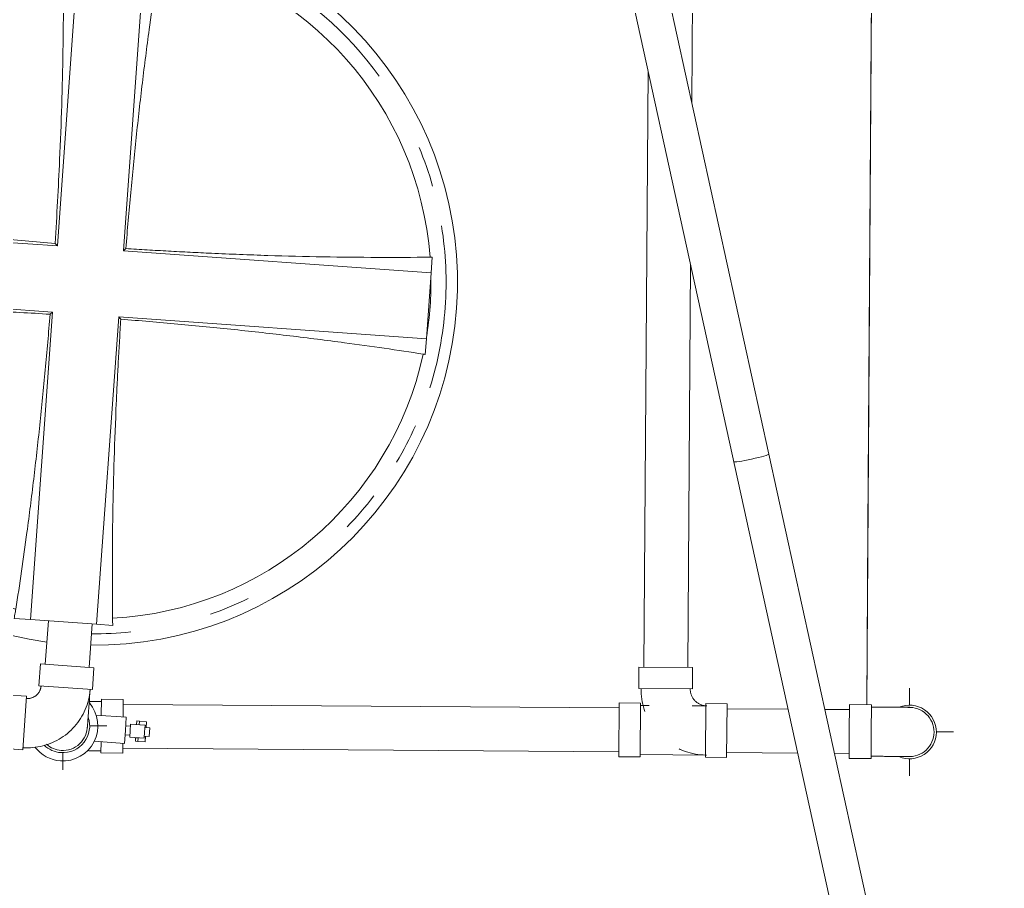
# Model space of a CAD drawing. Header units: metres. Extents: x 3 to 183, y -124 to 10.
# Drawn here: x 26.597 to 29.069, y -98.221 to -96.041 of the extents above; entities that cross this region are included whole.
import ezdxf

# ---------------------------------------------------------------- set-up
doc = ezdxf.new("R2010")
doc.units = ezdxf.units.M
for name, color, linetype, lineweight in [('A-FLOR', 7, 'Continuous', 9), ('C-TOPO', 7, 'Continuous', 9), ('P-PIPE', 7, 'Continuous', 9), ('P-PIPE-CNTR', 7, 'Continuous', 9), ('P-SANR-FIXT', 7, 'Continuous', 9)]:
    doc.layers.add(name, color=color, linetype=linetype, lineweight=lineweight)

# ---------------------------------------------------------------- blocks, each defined once
blk = doc.blocks.new('YADRAN_LASQUEMAS_ARQ_MO_000_SITIO_rvt-1-NFONDO-ESTANQUE EXT')
at = {"layer": 'C-TOPO', "color": 253, "true_color": 0xaaaaaa}
for p, q in [((-96.0289, -95.1754), (-96.035, -96.0838)), ((-96.035, -96.0838), (-96.0289, -95.1754)), ((-96.035, -96.0838), (-96.0433, -97.3168)), ((-96.0433, -97.3168), (-96.035, -96.0838))]:
    blk.add_line(p, q, dxfattribs=at)
blk = doc.blocks.new('YADRAN_LASQUEMAS_ARQ_MO_006_E02_rvt-1-NFONDO-ESTANQUE EXT')
at = {"layer": 'A-FLOR'}
for p, q in [((-96.0433, -97.3168), (-96.0289, -95.1754)), ((-96.0463, -97.7605), (-96.0433, -97.3168))]:
    blk.add_line(p, q, dxfattribs=at)
blk = doc.blocks.new('M_Las Quemas- Abastecimiento - M_Las Quemas- Abastecimiento-2189080-NFONDO-ESTANQUE EXT')
at = {"layer": 'P-SANR-FIXT'}
for p, q in [((-0.1416, 0.8554), (-0.1, 0.8554)), ((-0.1, 0.8554), (0.0663, 0.8554)), ((-0.1, 0.8554), (-0.1, 0.0845)), ((0.0663, 0.8554), (0.107, 0.8554)), ((0.0663, 0.8554), (0.0663, 0.0845)), ((-0.854, 0.0845), (-0.854, 0.1254)), ((0.8407, 0.1238), (0.8407, 0.0845)), ((-0.1, 0.0845), (-0.854, 0.0845)), ((-0.854, 0.0845), (-0.854, -0.0818)), ((-0.1061, 0.0906), (-0.1, 0.0845)), ((0.0663, 0.0845), (0.0721, 0.0903)), ((0.8407, 0.0845), (0.0663, 0.0845)), ((0.8407, -0.0818), (0.8407, 0.0845)), ((-0.854, -0.1226), (-0.854, -0.0818)), ((-0.854, -0.0818), (-0.1, -0.0818)), ((-0.1, -0.0818), (-0.106, -0.0878)), ((-0.1, -0.0818), (-0.1, -0.8559)), ((0.0721, -0.0876), (0.0663, -0.0818)), ((0.0663, -0.0818), (0.0663, -0.8559)), ((0.0663, -0.0818), (0.8407, -0.0818)), ((0.8407, -0.0818), (0.8407, -0.121)), ((-0.1, -0.8559), (-0.1416, -0.8559)), ((0.0663, -0.8559), (-0.1, -0.8559)), ((0.1071, -0.8559), (0.0663, -0.8559))]:
    blk.add_line(p, q, dxfattribs=at)
for radius, start, end in [(0.9108, 93.4627, 180), (0.9108, 0, 86.5373), (0.8822, 100, 106.6667), (0.8822, 80, 86.4242), (0.8822, 66.7378, 73.3333), (0.8443, 99.4666, 171.5984), (0.8443, 8.4016, 82.8449), (0.8822, 113.3333, 120), (0.8822, 40, 66.6667), (0.8822, 126.6667, 146.6667), (0.8822, 153.3333, 160), (0.8822, 20, 26.6667), (0.8822, 166.6667, 180), (0.8822, 0, 13.3333), (0.8443, 0, 5.2887), (0.9108, 180, 266.5373), (0.8822, 180, 193.3333), (0.9108, 273.4627, 360), (0.8443, 354.7113, 360), (0.8822, 346.6667, 360), (0.8443, 188.2168, 260.5334), (0.8443, 277.1551, 351.7832), (0.8822, 200, 206.6667), (0.8822, 333.3333, 340), (0.8822, 320, 326.6667), (0.8822, 220, 226.6667), (0.8822, 240, 246.6667), (0.8822, 293.3333, 300), (0.8822, 253.3333, 260), (0.8822, 273.5758, 280)]:
    blk.add_arc((0, 0), radius, start, end, dxfattribs=at)
for points in [[(-0.1389, 0.8328), (-0.1392, 0.8372), (-0.1399, 0.8454), (-0.1409, 0.8523), (-0.1416, 0.8554)], [(0.107, 0.8554), (0.1066, 0.8528), (0.1059, 0.8472), (0.1054, 0.841), (0.1052, 0.8377)], [(-0.854, 0.1254), (-0.8513, 0.1249), (-0.8454, 0.1242), (-0.8388, 0.1236), (-0.8353, 0.1234)], [(0.8353, 0.1234), (0.8362, 0.1234), (0.838, 0.1236), (0.8398, 0.1237), (0.8407, 0.1238)], [(-0.8357, -0.1207), (-0.8391, -0.1209), (-0.8456, -0.1214), (-0.8513, -0.1222), (-0.854, -0.1226)], [(0.8407, -0.121), (0.8399, -0.121), (0.8382, -0.1208), (0.8365, -0.1207), (0.8357, -0.1207)], [(-0.1416, -0.8559), (-0.1412, -0.8538), (-0.1405, -0.8493), (-0.1395, -0.8415), (-0.1391, -0.8358), (-0.1389, -0.8328)], [(0.1052, -0.8377), (0.1054, -0.8411), (0.1059, -0.8475), (0.1067, -0.8532), (0.1071, -0.8559)]]:
    blk.add_open_spline(points, degree=3, dxfattribs=at)
for points, knots in [([(-0.1061, 0.0906), (-0.1064, 0.126), (-0.1073, 0.1963), (-0.1109, 0.3585), (-0.1179, 0.5293), (-0.1288, 0.7054), (-0.1353, 0.7908), (-0.1389, 0.8328)], [-1, -1, -1, -1, -0.863636, -0.727273, -0.363636, -0.181818, 0, 0, 0, 0]), ([(0.1052, 0.8377), (0.0998, 0.7742), (0.0919, 0.6656), (0.0833, 0.5084), (0.0786, 0.3938), (0.0758, 0.3011), (0.0741, 0.2312), (0.0728, 0.1611), (0.0723, 0.1139), (0.0721, 0.0903)], [-1, -1, -1, -1, -0.727273, -0.545455, -0.363636, -0.272727, -0.181818, -0.090909, 0, 0, 0, 0]), ([(-0.8353, 0.1234), (-0.7898, 0.1195), (-0.6971, 0.1125), (-0.5537, 0.1039), (-0.4312, 0.0984), (-0.332, 0.095), (-0.2571, 0.093), (-0.1817, 0.0915), (-0.1313, 0.0908), (-0.1061, 0.0906)], [-1, -1, -1, -1, -0.8, -0.6, -0.4, -0.3, -0.2, -0.1, 0, 0, 0, 0]), ([(0.0721, 0.0903), (0.0899, 0.0904), (0.1166, 0.0906), (0.1524, 0.0911), (0.1795, 0.0915), (0.2065, 0.092), (0.2424, 0.0927), (0.293, 0.0939), (0.3581, 0.0958), (0.4522, 0.0992), (0.5682, 0.1047), (0.7041, 0.113), (0.792, 0.1197), (0.8353, 0.1234)], [-1, -1, -1, -1, -0.931818, -0.897727, -0.863636, -0.829545, -0.795455, -0.727273, -0.636364, -0.545455, -0.363636, -0.181818, 0, 0, 0, 0]), ([(-0.106, -0.0878), (-0.1313, -0.0881), (-0.1817, -0.0887), (-0.3325, -0.0917), (-0.5061, -0.0983), (-0.6974, -0.1098), (-0.7901, -0.1168), (-0.8357, -0.1207)], [-1, -1, -1, -1, -0.9, -0.8, -0.4, -0.2, 0, 0, 0, 0]), ([(-0.1389, -0.8328), (-0.1335, -0.7695), (-0.1257, -0.6612), (-0.1171, -0.5045), (-0.1125, -0.3903), (-0.1097, -0.2979), (-0.108, -0.2282), (-0.1067, -0.1581), (-0.1062, -0.1113), (-0.106, -0.0878)], [-1, -1, -1, -1, -0.727273, -0.545455, -0.363636, -0.272727, -0.181818, -0.090909, 0, 0, 0, 0]), ([(0.0721, -0.0876), (0.0722, -0.1054), (0.0726, -0.1409), (0.0734, -0.1938), (0.0744, -0.2465), (0.0765, -0.3284), (0.0802, -0.4385), (0.0867, -0.5752), (0.095, -0.7088), (0.1016, -0.7953), (0.1052, -0.8377)], [-1, -1, -1, -1, -0.931818, -0.863636, -0.795455, -0.727273, -0.545455, -0.363636, -0.181818, 0, 0, 0, 0]), ([(0.8357, -0.1207), (0.8032, -0.1179), (0.7375, -0.1128), (0.6254, -0.1053), (0.4991, -0.0985), (0.382, -0.0938), (0.2872, -0.091), (0.2157, -0.0894), (0.1438, -0.0882), (0.096, -0.0877), (0.0721, -0.0876)], [-1, -1, -1, -1, -0.863636, -0.727273, -0.545455, -0.363636, -0.272727, -0.181818, -0.090909, 0, 0, 0, 0])]:
    blk.add_open_spline(points, degree=3, knots=knots, dxfattribs=at)
blk = doc.blocks.new('Plastico - Codo - PL - Codo-V62-NFONDO-ESTANQUE EXT')
at = {"layer": 'P-PIPE', "flags": 128}
blk.add_lwpolyline([(-98.0029, -97.8179), (-98.0029, -97.8178), (-98.0029, -97.8176), (-98.0029, -97.8172), (-98.0028, -97.8166), (-98.0028, -97.8159), (-98.0027, -97.8151), (-98.0026, -97.8141), (-98.0026, -97.813), (-98.0025, -97.8117), (-98.0024, -97.8103), (-98.0023, -97.8087), (-98.0021, -97.807), (-98.002, -97.8052), (-98.0019, -97.8032), (-98.0017, -97.8011), (-98.0015, -97.7989), (-98.0014, -97.7965), (-98.0012, -97.794), (-98.001, -97.7915), (-98.0008, -97.7888), (-98.0006, -97.7859), (-98.0004, -97.783), (-98.0002, -97.78), (-98, -97.7769), (-97.9997, -97.7737), (-97.9995, -97.7705), (-97.9993, -97.7671), (-97.999, -97.7637), (-97.9988, -97.7602), (-97.9985, -97.7567), (-97.9983, -97.7531), (-97.998, -97.7494), (-97.9977, -97.7457), (-97.9975, -97.742), (-97.9972, -97.7382), (-97.9969, -97.7344), (-97.9967, -97.7306), (-97.9964, -97.7268), (-97.9961, -97.7229)], dxfattribs=at)
at = {"layer": 'P-PIPE'}
for radius, start, end in [(0.0674, 265.897, 18.6843), (0.0617, 265.897, 0.4048), (0.0674, 225.9274, 265.897), (0.0617, 228.6355, 265.897)]:
    blk.add_arc((-98.0645, -97.8134), radius, start, end, dxfattribs=at)
blk = doc.blocks.new('Plastico - Codo - PL - Codo-V63-NFONDO-ESTANQUE EXT')
at = {"layer": 'P-PIPE'}
for p, q in [((-0.0674, 0.0962), (-0.0674, 0.1512)), ((0.0674, 0.1512), (-0.0674, 0.1512)), ((0.0674, 0.1512), (0.0674, 0.0962)), ((-0.0674, 0.0962), (0.0674, 0.0962)), ((-0.1512, 0.0674), (-0.0962, 0.0674)), ((-0.1512, 0.0674), (-0.1512, -0.0674)), ((-0.0962, -0.0674), (-0.0962, 0.0674)), ((-0.0962, -0.0674), (-0.1512, -0.0674))]:
    blk.add_line(p, q, dxfattribs=at)
at = {"layer": 'P-PIPE', "flags": 128}
for points in [[(0.0618, 0.0962), (0.0616, 0.0899), (0.0612, 0.0836), (0.0606, 0.0773), (0.0597, 0.071), (0.0586, 0.0648), (0.0572, 0.0587), (0.0556, 0.0526), (0.0537, 0.0465), (0.0516, 0.0406), (0.0493, 0.0347), (0.0467, 0.0289), (0.0439, 0.0233), (0.0409, 0.0177), (0.0376, 0.0123), (0.0342, 0.007), (0.0305, 0.0019), (0.0266, -0.0031), (0.0225, -0.0079), (0.0183, -0.0126), (0.0138, -0.0171), (0.0092, -0.0214), (0.0044, -0.0255), (-0.0005, -0.0295), (-0.0056, -0.0332), (-0.0109, -0.0367), (-0.0162, -0.04), (-0.0218, -0.0431), (-0.0274, -0.046), (-0.0331, -0.0486), (-0.039, -0.051), (-0.0449, -0.0532), (-0.0509, -0.0551), (-0.057, -0.0568), (-0.0632, -0.0583), (-0.0694, -0.0595), (-0.0756, -0.0604), (-0.0819, -0.0611), (-0.0882, -0.0615), (-0.0945, -0.0617), (-0.0962, -0.0617)], [(-0.0962, 0.0618), (-0.0948, 0.0618), (-0.0935, 0.0619), (-0.0921, 0.062), (-0.0907, 0.0622), (-0.0894, 0.0624), (-0.088, 0.0627), (-0.0867, 0.0631), (-0.0854, 0.0635), (-0.0841, 0.064), (-0.0828, 0.0645), (-0.0815, 0.065), (-0.0803, 0.0656), (-0.0791, 0.0663), (-0.0779, 0.067), (-0.0768, 0.0678), (-0.0756, 0.0686), (-0.0745, 0.0694), (-0.0735, 0.0703), (-0.0725, 0.0712), (-0.0715, 0.0722), (-0.0706, 0.0732), (-0.0697, 0.0743), (-0.0688, 0.0753), (-0.068, 0.0764), (-0.0672, 0.0776), (-0.0665, 0.0788), (-0.0658, 0.08), (-0.0652, 0.0812), (-0.0646, 0.0825), (-0.0641, 0.0837), (-0.0636, 0.085), (-0.0632, 0.0863), (-0.0628, 0.0877), (-0.0625, 0.089), (-0.0623, 0.0904), (-0.062, 0.0917), (-0.0619, 0.0931), (-0.0618, 0.0945), (-0.0618, 0.0958), (-0.0617, 0.0962)]]:
    blk.add_lwpolyline(points, dxfattribs=at)
blk = doc.blocks.new('Plastico - Codo - PL - Codo-V64-NFONDO-ESTANQUE EXT')
at = {"layer": 'P-PIPE'}
for p, q in [((-97.9678, -97.7467), (-97.9681, -97.7874)), ((-97.9128, -97.7471), (-97.9678, -97.7467)), ((-97.9131, -97.7911), (-97.9128, -97.7471)), ((-97.9686, -97.8534), (-97.9688, -97.8815)), ((-97.9138, -97.8819), (-97.9136, -97.8577)), ((-97.9688, -97.8815), (-97.9138, -97.8819))]:
    blk.add_line(p, q, dxfattribs=at)
at = {"layer": 'P-PIPE', "flags": 128}
for points in [[(-97.9985, -97.7522), (-97.9954, -97.7522), (-97.9917, -97.7522), (-97.988, -97.7522), (-97.9842, -97.7523), (-97.9804, -97.7523), (-97.9766, -97.7523), (-97.9727, -97.7523), (-97.9689, -97.7524), (-97.9678, -97.7524)], [(-97.9687, -97.8759), (-97.9726, -97.8758), (-97.9764, -97.8758), (-97.9802, -97.8758), (-97.9841, -97.8758), (-97.9878, -97.8757), (-97.9916, -97.8757), (-97.9953, -97.8757), (-97.999, -97.8757), (-98.0026, -97.8756)]]:
    blk.add_lwpolyline(points, dxfattribs=at)
blk = doc.blocks.new('Plastico - Codo - PL - Codo-V65-NFONDO-ESTANQUE EXT')
at = {"layer": 'P-PIPE'}
for p, q in [((-96.0895, -97.7602), (-96.09, -97.8276)), ((-96.0345, -97.7606), (-96.0895, -97.7602)), ((-96.035, -97.828), (-96.0345, -97.7606)), ((-96.09, -97.8276), (-96.0905, -97.895)), ((-96.0355, -97.8954), (-96.035, -97.828)), ((-96.0905, -97.895), (-96.0355, -97.8954))]:
    blk.add_line(p, q, dxfattribs=at)
at = {"layer": 'P-PIPE', "flags": 128}
for points in [[(-95.9383, -97.7669), (-95.9384, -97.7669), (-95.9386, -97.7669), (-95.939, -97.7669), (-95.9396, -97.7669), (-95.9402, -97.7669), (-95.9411, -97.7669), (-95.9421, -97.7669), (-95.9432, -97.7669), (-95.9445, -97.7669), (-95.9459, -97.7668), (-95.9475, -97.7668), (-95.9492, -97.7668), (-95.951, -97.7668), (-95.953, -97.7668), (-95.9551, -97.7668), (-95.9574, -97.7668), (-95.9597, -97.7667), (-95.9622, -97.7667), (-95.9648, -97.7667), (-95.9675, -97.7667), (-95.9703, -97.7667), (-95.9732, -97.7667), (-95.9762, -97.7666), (-95.9794, -97.7666), (-95.9826, -97.7666), (-95.9858, -97.7666), (-95.9892, -97.7665), (-95.9926, -97.7665), (-95.9961, -97.7665), (-95.9997, -97.7665), (-96.0033, -97.7664), (-96.007, -97.7664), (-96.0107, -97.7664), (-96.0144, -97.7664), (-96.0182, -97.7663), (-96.022, -97.7663), (-96.0258, -97.7663), (-96.0297, -97.7662), (-96.0335, -97.7662), (-96.0345, -97.7662)], [(-96.0354, -97.8897), (-96.0316, -97.8897), (-96.0277, -97.8898), (-96.0239, -97.8898), (-96.0201, -97.8898), (-96.0163, -97.8898), (-96.0126, -97.8899), (-96.0088, -97.8899), (-96.0052, -97.8899), (-96.0015, -97.89), (-95.998, -97.89), (-95.9944, -97.89), (-95.991, -97.89), (-95.9876, -97.8901), (-95.9843, -97.8901), (-95.9811, -97.8901), (-95.978, -97.8901), (-95.9749, -97.8901), (-95.972, -97.8902), (-95.9691, -97.8902), (-95.9664, -97.8902), (-95.9638, -97.8902), (-95.9613, -97.8902), (-95.9589, -97.8903), (-95.9566, -97.8903), (-95.9545, -97.8903), (-95.9524, -97.8903), (-95.9506, -97.8903), (-95.9488, -97.8903), (-95.9472, -97.8903), (-95.9457, -97.8904), (-95.9444, -97.8904), (-95.9432, -97.8904), (-95.9422, -97.8904), (-95.9413, -97.8904), (-95.9406, -97.8904), (-95.94, -97.8904), (-95.9396, -97.8904), (-95.9393, -97.8904), (-95.9392, -97.8904), (-95.9392, -97.8904)]]:
    blk.add_lwpolyline(points, dxfattribs=at)
at = {"layer": 'P-PIPE'}
for radius, start, end in [(0.0674, 359.59, 112.3773), (0.0617, 359.59, 94.0978), (0.0674, 246.8621, 359.59), (0.0617, 265.1833, 359.59)]:
    blk.add_arc((-95.9388, -97.8287), radius, start, end, dxfattribs=at)
blk = doc.blocks.new('M_Ball Valve - 50-150 mm - 110 mm-V66-NFONDO-ESTANQUE EXT')
at = {"layer": 'P-PIPE'}
for p, q in [((-97.9052, -97.7918), (-97.9816, -97.7863)), ((-97.9076, -97.8247), (-97.9052, -97.7918)), ((-97.8947, -97.8146), (-97.9068, -97.8137)), ((-97.8944, -97.8091), (-97.8955, -97.8256)), ((-97.8581, -97.8117), (-97.8944, -97.8091)), ((-97.8788, -97.8012), (-97.8794, -97.8102)), ((-97.8731, -97.8106), (-97.8794, -97.8102)), ((-97.8724, -97.8017), (-97.8788, -97.8012)), ((-97.8731, -97.8106), (-97.8724, -97.8017)), ((-97.8724, -97.8017), (-97.8543, -97.8029)), ((-97.8593, -97.8282), (-97.8581, -97.8117)), ((-97.8465, -97.8181), (-97.8585, -97.8172)), ((-97.8554, -97.8178), (-97.8543, -97.8029)), ((-97.8473, -97.829), (-97.8465, -97.8181)), ((-97.91, -97.8576), (-97.9076, -97.8247)), ((-97.9084, -97.8357), (-97.8963, -97.8365)), ((-97.8955, -97.8256), (-97.8967, -97.842)), ((-97.8967, -97.842), (-97.8605, -97.8446)), ((-97.8818, -97.8431), (-97.8824, -97.8521)), ((-97.8818, -97.8431), (-97.8754, -97.8435)), ((-97.8605, -97.8446), (-97.8593, -97.8282)), ((-97.8601, -97.8391), (-97.848, -97.84)), ((-97.858, -97.8538), (-97.8569, -97.839)), ((-97.848, -97.84), (-97.8473, -97.829)), ((-97.9863, -97.8521), (-97.91, -97.8576)), ((-97.8824, -97.8521), (-97.8761, -97.8525)), ((-97.8761, -97.8525), (-97.8754, -97.8435)), ((-97.858, -97.8538), (-97.8761, -97.8525))]:
    blk.add_line(p, q, dxfattribs=at)
for start, end in [(265.897, 40.897), (217.2769, 265.897)]:
    blk.add_arc((-98.0645, -97.8134), 0.088, start, end, dxfattribs=at)

msp = doc.modelspace()

# ---------------------------------------------------------------- linework, layer by layer
at = {"layer": 'A-FLOR'}
msp.add_line((28.724, -97.7605), (28.764, -91.8205), dxfattribs=at)
at = {"layer": 'P-PIPE'}
for p, q in [((29.4148, -101.4049), (28.1049, -95.427)), ((28.0523, -95.6076), (29.3269, -101.4238)), ((28.2847, -96.2476), (28.2891, -95.628)), ((28.1753, -96.1687), (28.1646, -97.6664)), ((28.2745, -97.6672), (28.2818, -96.6548)), ((26.6696, -97.5498), (26.6618, -97.6587)), ((26.7715, -97.6665), (26.7793, -97.5577)), ((28.1522, -97.6663), (28.1518, -97.7198)), ((28.2869, -97.6673), (28.1522, -97.6663)), ((28.2866, -97.7207), (28.2869, -97.6673)), ((28.1518, -97.7198), (28.2866, -97.7207)), ((28.1027, -97.7684), (26.8574, -97.7595)), ((28.1027, -97.756), (28.1018, -97.8908)), ((28.1562, -97.7564), (28.1027, -97.756)), ((28.1553, -97.8912), (28.1562, -97.7564)), ((28.1779, -97.7622), (28.1562, -97.7621)), ((28.3199, -97.7632), (28.2854, -97.763)), ((28.3199, -97.7576), (28.3189, -97.8924)), ((28.3734, -97.758), (28.3199, -97.7576)), ((28.3724, -97.8928), (28.3734, -97.758)), ((28.5265, -97.7715), (28.3733, -97.7704)), ((28.6808, -97.7726), (28.6188, -97.7721)), ((26.8566, -97.8695), (28.1019, -97.8784)), ((28.1018, -97.8908), (28.1553, -97.8912)), ((28.1553, -97.8856), (28.319, -97.8867)), ((28.3189, -97.8924), (28.3724, -97.8928)), ((28.3725, -97.8804), (28.5506, -97.8816)), ((28.6429, -97.8823), (28.68, -97.8826))]:
    msp.add_line(p, q, dxfattribs=at)
at = {"layer": 'P-PIPE', "flags": 128}
for points in [[(28.1574, -97.7198), (28.1575, -97.7265), (28.1579, -97.7331), (28.1585, -97.7397), (28.1593, -97.7462), (28.1605, -97.7528), (28.1619, -97.7593), (28.1635, -97.7657), (28.1655, -97.772), (28.1672, -97.7771)], [(28.3229, -97.7633), (28.3212, -97.7632), (28.3195, -97.7631), (28.3178, -97.7629), (28.3161, -97.7627), (28.3145, -97.7624), (28.3128, -97.762), (28.3112, -97.7615), (28.3096, -97.761), (28.308, -97.7604), (28.3064, -97.7598), (28.3049, -97.7591), (28.3034, -97.7583), (28.3019, -97.7575), (28.3005, -97.7566), (28.2991, -97.7557), (28.2977, -97.7547), (28.2964, -97.7537), (28.2951, -97.7526), (28.2938, -97.7514), (28.2926, -97.7502), (28.2915, -97.749), (28.2904, -97.7477), (28.2894, -97.7464), (28.2884, -97.745), (28.2875, -97.7436), (28.2866, -97.7421), (28.2858, -97.7407), (28.285, -97.7391), (28.2843, -97.7376), (28.2837, -97.736), (28.2831, -97.7344), (28.2826, -97.7328), (28.2822, -97.7312), (28.2818, -97.7296), (28.2815, -97.7279), (28.2812, -97.7262), (28.2811, -97.7245), (28.281, -97.7229), (28.2809, -97.7212), (28.2809, -97.7207)], [(28.2533, -97.8713), (28.2559, -97.8725), (28.262, -97.8751), (28.2682, -97.8774), (28.2745, -97.8795), (28.2809, -97.8813), (28.2873, -97.8828), (28.2938, -97.8841), (28.3004, -97.8852), (28.307, -97.886), (28.3136, -97.8865), (28.3202, -97.8867), (28.322, -97.8868)]]:
    msp.add_lwpolyline(points, dxfattribs=at)
at = {"layer": 'P-PIPE'}
for start_param, end_param in [(3.141593, 4.712389), (4.712389, 6.283185)]:
    msp.add_ellipse((28.4344, -97.1411), major_axis=(0.044, 0.0096), ratio=0.057886, start_param=start_param, end_param=end_param, dxfattribs=at)
at = {"layer": 'P-PIPE-CNTR'}
for p, q in [((28.8316, -97.7615), (28.8316, -97.7187)), ((26.7728, -97.8134), (26.8158, -97.8134)), ((28.8989, -97.8287), (28.9416, -97.8287)), ((26.7058, -97.9234), (26.7058, -97.8804)), ((26.7058, -97.9234), (26.7058, -97.9008)), ((28.8316, -97.904), (28.8316, -97.8958)), ((28.8316, -97.9387), (28.8316, -97.9049))]:
    msp.add_line(p, q, dxfattribs=at)

# ---------------------------------------------------------------- block references
at = {"lineweight": 5}
for name in ['YADRAN_LASQUEMAS_ARQ_MO_000_SITIO_rvt-1-NFONDO-ESTANQUE EXT', 'YADRAN_LASQUEMAS_ARQ_MO_006_E02_rvt-1-NFONDO-ESTANQUE EXT']:
    msp.add_blockref(name, (124.7703, 0), dxfattribs=at)
at = {"layer": 'P-PIPE', "extrusion": (0, 0, -1), "rotation": 274.1029829046749}
msp.add_blockref('Plastico - Codo - PL - Codo-V63-NFONDO-ESTANQUE EXT', (-26.7058, -97.8134), dxfattribs=at)
at = {"layer": 'P-PIPE'}
for name in ['Plastico - Codo - PL - Codo-V62-NFONDO-ESTANQUE EXT', 'M_Ball Valve - 50-150 mm - 110 mm-V66-NFONDO-ESTANQUE EXT', 'Plastico - Codo - PL - Codo-V64-NFONDO-ESTANQUE EXT', 'Plastico - Codo - PL - Codo-V65-NFONDO-ESTANQUE EXT']:
    msp.add_blockref(name, (124.7703, 0), dxfattribs=at)
at = {"layer": 'P-SANR-FIXT', "rotation": 355.8970170953262}
msp.add_blockref('M_Las Quemas- Abastecimiento - M_Las Quemas- Abastecimiento-2189080-NFONDO-ESTANQUE EXT', (26.7857, -96.7001), dxfattribs=at)

doc.saveas('drawing.dxf')
